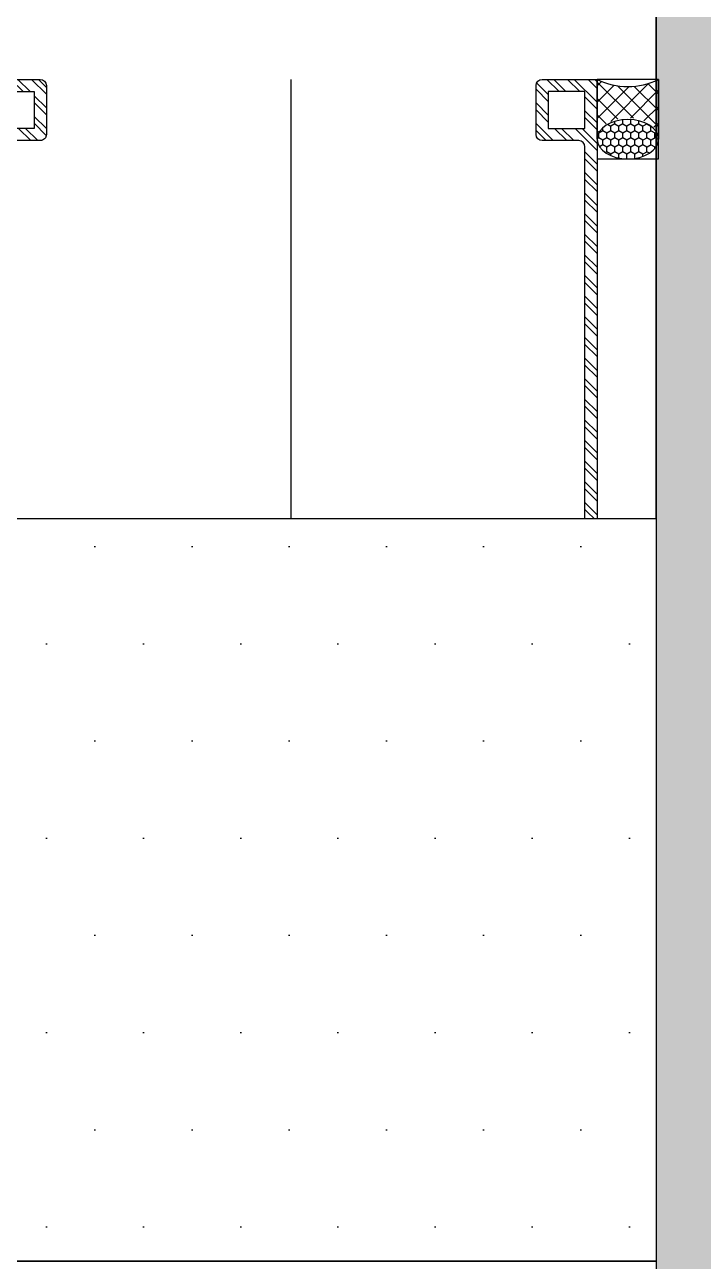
# Model space of a CAD drawing. Header units: millimetres. Extents: x 663313 to 1226001, y 1431724 to 1620898.
# Drawn here: x 762004.4 to 762115.3, y 1520263.8 to 1520465.7 of the extents above; entities that cross this region are included whole.
import ezdxf

# ---------------------------------------------------------------- set-up
doc = ezdxf.new("R2010")
doc.units = ezdxf.units.MM
doc.set_wipeout_variables(frame=1)
doc.linetypes.add('XKITLINE00', pattern=[0])
for name, color, linetype in [('000 - CONCRETE_COL_HATCH_', 7, 'Continuous'), ('000 - CONCRETE_COL_WIPEOUT_', 7, 'Continuous'), ('000 - EXISTING_COLUMN_CUT_COLOR_5', 7, 'Continuous'), ('000 - EXISTING_CONCRETE_CUT_COLOR_5', 7, 'Continuous'), ('010 - ASPG_FLASHING_HATCH_', 7, 'Continuous'), ('010 - ASPG_FLASHING_MAIN_COLOR_2', 7, 'Continuous'), ('010 - ASPG_FLASHING_MAIN_COLOR_4', 7, 'Continuous'), ('010 - ASPG_FLASHING_WIPEOUT_', 7, 'Continuous'), ('010 - ASPG_FRAMING_CUT_COLOR_4', 7, 'Continuous'), ('010 - ASPG_FRAMING_HATCH_', 7, 'Continuous'), ('010 - ASPG_FRAMING_SUB_COLOR_2', 7, 'Continuous'), ('BR', 7, 'Continuous'), ('DIM', 7, 'Continuous')]:
    doc.layers.add(name, color=color, linetype=linetype)
doc.layers.add('010 - ASPG_FRAMING_DEF_SUB', color=7, linetype='Continuous', plot=False)
doc.layers.add('Part', color=7, linetype='Continuous', lineweight=0)

# ---------------------------------------------------------------- blocks, each defined once
blk = doc.blocks.new('C32')
at = {"layer": 'BR', "color": 7, "ltscale": 5}
blk.add_lwpolyline([(-0.1500000006053597, 0.3550000004761387), (0.1499999994412065, 0.3550000004761387), (0.1500000015366822, -0.3549999997194391), (-0.1499999992083758, -0.3549999996030238)], close=True, dxfattribs=at)
blk = doc.blocks.new('44')
at = {"layer": 'Part', "color": 7, "linetype": 'XKITLINE00', "lineweight": 0}
blk.add_line((31.45521706133127, 28.64062037679832), (31.45521706133127, 27.74062742677052), dxfattribs=at)
at = {"layer": 'Part', "color": 7, "lineweight": 0}
blk.add_lwpolyline([(31.33021711138986, 27.74062742677052), (31.33021711138986, 28.64162037684582), (31.45521706133127, 28.64162037684582), (31.45521376142256, 27.74062742677052), (31.33021711138986, 27.74062742677052)], dxfattribs=at)
blk = doc.blocks.new('*U5741')
at = {"color": 7}
blk.add_wipeout([(-150.0086437490536, -355.003651847132), (150.0086437490536, -355.003651847132), (150.00864374905362, 355.0036518471311), (-150.0086437490536, 355.0036518471311)], dxfattribs=at).dxf.layer = '000 - CONCRETE_COL_WIPEOUT_'
at = {"layer": '000 - CONCRETE_COL_HATCH_'}
h = blk.add_hatch(dxfattribs=at)
h.set_pattern_fill('AR-CONC', scale=0.5)
h.set_pattern_definition([(49.99999999999999, (-2.842170943040401e-14, -1.836864343324919e-14), (3.586300913003767, -0.3137606749129755), [0.375, -4.125]), (355, (-2.842170943040401e-14, -1.836864343324919e-14), (-0.693756668065, 3.760960668500059), [0.3, -3.3]), (100.45144446, (0.2988584049999758, -0.02614672000003242), (2.89254423363556, 3.447199954843147), [0.3187009599999997, -3.505710559999998]), (46.18420000000001, (-2.842170943040401e-14, 0.9999999999999817), (5.336206653357862, -0.8275964039653827), [0.5625, -6.1875]), (96.63563549, (0.444683724999976, 0.9310334649999946), (4.673309728371142, 4.870593003872752), [0.47805171, -5.258568799999999]), (351.1841639899999, (-2.842170943040401e-14, 0.9999999999999817), (4.673309725273866, 4.870593001349951), [0.45, -4.950000005]), (21, (0.4999999999999716, 0.7499999999999817), (2.984535260592308, -2.013094453326694), [0.375, -4.125]), (326.0000000000001, (0.4999999999999716, 0.7499999999999817), (1.216576659607909, 3.625750225234265), [0.3, -3.3]), (71.45144474, (0.7487112699999727, 0.582242129999979), (4.201111883649856, 1.612655764031769), [0.31870095, -3.50571056]), (37.50000000000001, (-2.842170943040401e-14, -1.836864343324919e-14), (0.06079927658645334, 1.664469269156557), [0, -3.26, 0, -3.35, 0, -3.3125]), (7.499999999999999, (-2.842170943040401e-14, -1.836864343324919e-14), (1.315347687210743, 1.972058559411801), [0, -1.91, 0, -3.185, 0, -1.2625]), (327.5, (-1.115000000000038, -1.836864343324919e-14), (2.669112180862045, -0.1127743586718988), [0, -1.25, 0, -3.9, 0, -5.175]), (317.5, (-1.615000000000038, -1.836864343324919e-14), (2.915930846711931, 0.5005249116615886), [0, -1.625, 0, -2.59, 0, -3.675])])
h.paths.add_polyline_path([(-150.0086437490536, -355.003651847132), (150.0086437490536, -355.003651847132), (150.0086437490536, 355.0036518471311), (-150.0086437490536, 355.0036518471311)])
at = {"layer": '000 - EXISTING_COLUMN_CUT_COLOR_5', "color": 7}
blk.add_lwpolyline([(-150.0086437490536, -355.003651847132), (150.0086437490536, -355.003651847132), (150.0086437490536, 355.0036518471311), (-150.0086437490536, 355.0036518471311)], close=True, dxfattribs=at)
blk = doc.blocks.new('W-1-PP18-ST_ENT4_REV00_20260531-225334_LOPF_PL')
at = {"layer": 'DIM', "color": 7}
blk.add_line((12794.36958116724, -1759.800270318985), (14169.62124830915, -1759.833749294281), dxfattribs=at)
at = {"color": 7, "xscale": 1000.000000000002, "yscale": 1000.000000000002, "zscale": 1000.000000000002, "rotation": 179.9986050943041}
blk.add_blockref('C32', (14319.62014979555, -1804.978961706161), dxfattribs=at)
at = {"color": 7, "xscale": 1000.000000000001, "yscale": 1000.000000000001, "zscale": 1000.000000000001, "rotation": 90}
blk.add_blockref('44', (41885.61977786256, -33213.90015912056), dxfattribs=at)
at = {"layer": '000 - EXISTING_CONCRETE_CUT_COLOR_5', "color": 7}
blk.add_blockref('*U5741', (14319.62014932989, -1804.978962084511), dxfattribs=at)
blk = doc.blocks.new('000_ASPG_TYP_FILES_FRAMING_EXTR_BREAKLINE_TYPE_2')
at = {"layer": '010 - ASPG_FRAMING_HATCH_', "transparency": 33554585}
h = blk.add_hatch(dxfattribs=at)
h.set_pattern_fill('ANSI32', scale=0.25)
h.set_pattern_definition([(45, (0, 0), (-1.683798022700467, 1.683798022700467), []), (45, (1.1225325, 0), (-1.683798022700467, 1.683798022700467), [])])
h.paths.add_polyline_path([(131.0000000002328, 91.00000000058208, 0.4142135623730951), (132.0000000003492, 90.00000000046566), (140.0000000002328, 90.00000000046566, 0.4142135623730951), (141.0000000002328, 91.00000000046566), (141.0000000002328, 100.0000000004657), (2.000000000465661, 100.0000000004657), (2.000000000465661, 125.0000000004657), (4.656612873077393e-10, 125.0000000004657), (4.656612873077393e-10, 99.00000000046566, 0.4142135623730951), (1.000000000465661, 98.00000000046566), (63.00000000023283, 98.00000000046566, -0.414213562373093), (64.00000000023283, 97.00000000046566), (64.00000000023277, 3, -0.4142135623730951), (63.00000000023277, 2), (4.655476004700176e-10, 2), (-5.684341886080801e-14, 0), (141.0000000002328, -6.05359673500061e-09), (141.0000000002328, 8.99999999650754, 0.4142135623730951), (140.0000000002328, 9.99999999650754), (132.0000000003492, 9.99999999650754, 0.4142135623730951), (131.0000000002328, 8.999999996391125), (131.0000000002328, 3, -0.4142135623730951), (130.0000000002328, 2), (67.00000000034919, 2, -0.4142135623730951), (66.00000000023277, 3.000000000116415), (66.00000000023283, 97.00000000034925, -0.4142135623730951), (67.00000000034925, 98.00000000046566), (130.0000000002328, 98.00000000046566, -0.414213562373095), (131.0000000002328, 97.00000000046566)])
h.paths.add_polyline_path([(133.0000000002328, 92.00000000372529), (133.0000000002328, 98.00000000046566), (139.0000000004657, 98.00000000046566), (139.0000000004657, 92.00000000372529)], flags=16)
h.paths.add_polyline_path([(133.0000000002328, 7.999999996740371), (139.0000000004656, 7.999999996740371), (139.0000000004656, 2), (133.0000000002328, 2)], flags=16)
at = {"layer": '010 - ASPG_FRAMING_HATCH_'}
h = blk.add_hatch(dxfattribs=at)
h.set_pattern_fill('ANSI37', scale=0.5954980955866349, angle=-90.00000000000001)
h.set_pattern_definition([(314.9999999999999, (1257419.492862034, -519971.6224064051), (1.336931354494228, 1.336931354494224), []), (44.99999999999984, (1257419.492862034, -519971.6224064051), (-1.336931354494223, 1.336931354494228), [])])
edge = h.paths.add_edge_path()
edge.add_ellipse((57.77220869682924, 105.0000000013979), major_axis=(-3.509070088518285e-14, -4.999999999272404), ratio=0.6444816938462435, start_angle=0, end_angle=180)
edge.add_line((57.7722086968293, 110.0000000004666), (62.00000000013239, 110.0000000004666))
edge.add_arc((62.00000000012511, 110.3000000005204), 0.3000000000538421, -89.99999999861039, -1.389609784768862e-09)
edge.add_line((62.30000000017895, 110.3000000005131), (62.30000000017895, 111.0000000004666))
edge.add_line((62.30000000017895, 111.0000000004666), (61.80000000017895, 111.5000000006994))
edge.add_line((61.80000000017895, 111.5000000006994), (62.30000000017895, 112.0000000004666))
edge.add_line((62.3000000001789, 112.0000000004666), (61.8000000001789, 112.5000000006994))
edge.add_line((61.8000000001789, 112.5000000006994), (62.3000000001789, 113.0000000004666))
edge.add_line((62.3000000001789, 113.0000000004666), (61.8000000001789, 113.5000000004666))
edge.add_line((61.8000000001789, 113.5000000004666), (62.3000000001789, 114.0000000004666))
edge.add_line((62.3000000001789, 114.0000000004666), (62.3000000001789, 115.0000000004666))
edge.add_line((62.3000000001789, 115.0000000004666), (63.30000000006248, 115.0000000004666))
edge.add_line((63.30000000006248, 115.0000000004666), (63.80000000006248, 115.5000000004666))
edge.add_line((63.80000000006248, 115.5000000004666), (64.30000000006248, 115.0000000004666))
edge.add_line((64.30000000006248, 115.0000000004666), (64.80000000006248, 115.5000000004666))
edge.add_line((64.80000000006248, 115.5000000004666), (65.30000000006248, 115.0000000004666))
edge.add_line((65.30000000006248, 115.0000000004666), (65.80000000006248, 115.5000000004666))
edge.add_line((65.80000000006248, 115.5000000004666), (66.3000000001789, 115.0000000004666))
edge.add_line((66.3000000001789, 115.0000000004666), (67.00000000013233, 115.0000000004666))
edge.add_arc((67.00000000009595, 115.3000000004331), 0.2999999999665306, -89.99999999305201, 1.528565674358258e-08)
edge.add_line((67.30000000006248, 115.3000000005131), (67.30017822621585, 110.0000000004666))
edge.add_arc((77.20009572428614, 105.0000000011651), 11.09091368921486, 153.2037265686182, 206.7962734313818)
edge.add_line((67.30017822621585, 100.0000000018636), (57.77220869682924, 100.0000000018636))
h = blk.add_hatch(dxfattribs=at)
h.set_pattern_fill('ANSI37', scale=0.5954980955866349, angle=-90.00000000000001)
h.set_pattern_definition([(314.9999999999999, (1257419.192862035, -519973.9224064052), (1.336931354494228, 1.336931354494224), []), (44.99999999999984, (1257419.192862035, -519973.9224064052), (-1.336931354494223, 1.336931354494228), [])])
edge = h.paths.add_edge_path()
edge.add_ellipse((11.52796953045714, 105.0000000013979), major_axis=(-3.510345640540481e-14, -4.999999999272404), ratio=0.6444816938462435, start_angle=180, end_angle=360, ccw=False)
edge.add_line((11.52796953045714, 110.0000000004666), (2.000000001098726, 110.0000000004666))
edge.add_arc((-7.899917496811156, 105.0000000013979), 11.09091368915029, -26.79627343179601, 26.796273430967574, ccw=False)
edge.add_line((2.000000001070532, 100.0000000018636), (11.52796953042895, 100.0000000018636))
h = blk.add_hatch(dxfattribs=at)
h.set_pattern_fill('HONEY', scale=0.238199238234654, angle=-90.00000000000001)
h.set_pattern_definition([(270, (1257419.442484037, -519993.9224064052), (0.6549599250656583, -1.134423872092541), [0.7562825813950264, -1.512565162790053]), (29.99999999999978, (1257419.442484037, -519993.9224064052), (0.6549599293588203, 1.134423869613882), [0.7562825813950257, -1.512565162790051]), (329.9999999999998, (1257419.442484037, -519993.9224064052), (1.309919854424478, -2.478657937293614e-09), [-1.512565162790051, 0.7562825813950254])])
edge = h.paths.add_edge_path()
edge.add_ellipse((11.77759153230824, 105.0000000014043), major_axis=(-3.509070088518285e-14, -4.999999999272404), ratio=0.6444816938462435, start_angle=0, end_angle=360, ccw=False)
h = blk.add_hatch(dxfattribs=at)
h.set_pattern_fill('HONEY', scale=0.238199238234654, angle=-90.00000000000001)
h.set_pattern_definition([(270, (1257419.243240032, -519991.6224064051), (0.6549599250656583, -1.134423872092541), [0.7562825813950264, -1.512565162790053]), (29.99999999999978, (1257419.243240032, -519991.6224064051), (0.6549599293588203, 1.134423869613882), [0.7562825813950257, -1.512565162790051]), (329.9999999999998, (1257419.243240032, -519991.6224064051), (1.309919854424478, -2.478657937293614e-09), [-1.512565162790051, 0.7562825813950254])])
edge = h.paths.add_edge_path()
edge.add_ellipse((57.5225866949782, 105.0000000013979), major_axis=(-3.509070088518285e-14, -4.999999999272404), ratio=0.6444816938462435, start_angle=0, end_angle=360)
at = {"color": 7}
blk.add_point((141.0000000002328, 100.0000000004657), dxfattribs=at)
at = {"layer": '010 - ASPG_FRAMING_CUT_COLOR_4', "color": 7}
blk.add_lwpolyline([(-5.684341886080801e-14, 0), (4.656044438888784e-10, 2), (63.00000000023277, 2, 0.4142135623730951), (64.00000000023277, 3), (64.00000000023283, 97.00000000046566, 0.4142135623730951), (63.00000000023283, 98.00000000046566), (1.000000000465661, 98.00000000046566, -0.4142135623730951), (4.656612873077393e-10, 99.00000000046566), (4.656612873077393e-10, 125.0000000004657), (2.000000000465661, 125.0000000004657), (2.000000000465661, 100.0000000004657), (141.0000000002328, 100.0000000004657), (141.0000000002328, 91.00000000046566, -0.4142135623730951), (140.0000000002328, 90.00000000046566), (132.0000000004657, 90.00000000046566, -0.414213562373095), (131.0000000002328, 91.00000000046566), (131.0000000002328, 97.00000000046566, 0.4142135623730951), (130.0000000002328, 98.00000000046566), (67.00000000046566, 98.00000000046566, 0.4142135623730951), (66.00000000023283, 97.00000000046566), (66.00000000023277, 3, 0.4142135623730951), (67.0000000004656, 2), (130.0000000002328, 2, 0.4142135623730951), (131.0000000002328, 3), (131.0000000002328, 8.99999999650754, -0.414213562373095), (132.0000000004656, 9.99999999650754), (140.0000000002328, 9.99999999650754, -0.4142135623730951), (141.0000000002328, 8.99999999650754), (141.0000000002328, 0)], format="xyb", close=True, dxfattribs=at)
for points in [[(139.0000000004657, 98.00000000046566), (139.0000000004657, 92.00000000372529), (133.0000000002328, 92.00000000372529), (133.0000000002328, 98.00000000046566)], [(139.0000000004656, 2), (139.0000000004656, 7.999999996740371), (133.0000000002328, 7.999999996740371), (133.0000000002328, 2)]]:
    blk.add_lwpolyline(points, close=True, dxfattribs=at)
at = {"layer": '010 - ASPG_FRAMING_DEF_SUB', "color": 7, "transparency": 33554457}
blk.add_line((4.656044438888784e-10, 50.00000000023283), (141.0000000002329, 50.00000000023283), dxfattribs=at)
for points in [[(54.30017822621591, 100.0000000018636), (67.30017822621585, 100.0000000018636), (67.30017822621585, 115.5000000004666), (54.30017822621585, 115.5000000004666)], [(2.000000001070532, 100.0000000018636), (15.00000000107053, 100.0000000018699), (15.00000000107053, 110.0000000006767), (2.000000001070532, 110.0000000006703)]]:
    blk.add_lwpolyline(points, close=True, dxfattribs=at)
at = {"layer": '010 - ASPG_FRAMING_SUB_COLOR_2', "color": 7}
for points in [[(57.5225866949782, 100.0000000018636), (67.30017822621585, 100.0000000018636, -0.2381992382621886), (67.30017822621585, 110.0000000004666), (67.30000000006248, 115.3000000005131, -0.4142135624157165), (67.00000000013233, 115.0000000004666), (66.3000000001789, 115.0000000004666), (65.80000000006248, 115.5000000004666), (65.30000000006248, 115.0000000004666), (64.80000000006248, 115.5000000004666), (64.30000000006248, 115.0000000004666), (63.80000000006248, 115.5000000004666), (63.30000000006248, 115.0000000004666), (62.3000000001789, 115.0000000004666), (62.3000000001789, 114.0000000004666), (61.8000000001789, 113.5000000004666), (62.3000000001789, 113.0000000004666), (61.8000000001789, 112.5000000006994), (62.3000000001789, 112.0000000004666), (61.80000000017895, 111.5000000006994), (62.30000000017895, 111.0000000004666), (62.30000000017895, 110.3000000005131, -0.414213562358888), (62.00000000013239, 110.0000000004666), (57.5225866949782, 110.0000000004666)], [(11.77759153219182, 100.0000000018699), (2.000000001070532, 100.0000000018636, 0.2381992382621886), (2.000000001070532, 110.0000000004666), (11.77759153219182, 110.0000000004729)]]:
    blk.add_lwpolyline(points, format="xyb", dxfattribs=at)
at = {"layer": '010 - ASPG_FRAMING_SUB_COLOR_2', "color": 7, "extrusion": (0, 0, -1)}
blk.add_ellipse((11.77759153230824, 105.0000000014043), major_axis=(-3.509070088518285e-14, -4.999999999272404), ratio=0.6444816938462435, dxfattribs=at)
at = {"layer": '010 - ASPG_FRAMING_SUB_COLOR_2', "color": 7}
blk.add_ellipse((57.5225866949782, 105.0000000013979), major_axis=(-3.509070088518285e-14, -4.999999999272404), ratio=0.6444816938462435, dxfattribs=at)
blk = doc.blocks.new('*U5669')
at = {"color": 7, "rotation": 89.99999999999999}
blk.add_blockref('000_ASPG_TYP_FILES_FRAMING_EXTR_BREAKLINE_TYPE_2', (575, 3.471782861197426e-10), dxfattribs=at)
blk = doc.blocks.new('W-1-PP18-ST_ENT4_REV00_20260604-235409_LOPF_ASPG_')
at = {"color": 7}
blk.add_blockref('*U5669', (13585.00000000047, -1709.999999999767), dxfattribs=at)
blk = doc.blocks.new('*U5639')
at = {"color": 7}
blk.add_wipeout([(0, -52.0000000001005), (584.611507675665, -52.0000000001005), (584.611507675665, -297.99999999998073), (0, -297.99999999998073)], dxfattribs=at).dxf.layer = '010 - ASPG_FLASHING_WIPEOUT_'
at = {"layer": '010 - ASPG_FLASHING_HATCH_'}
h = blk.add_hatch(dxfattribs=at)
h.set_pattern_fill('DOTS', scale=0.5)
h.set_pattern_definition([(0, (0, 0), (19.84375, 39.6875), [0, -39.6875])])
h.paths.add_polyline_path([(0, -52), (584.6115076758433, -52), (584.6115076758433, -298), (1.094595811627281e-16, -298)])
at = {"layer": '010 - ASPG_FLASHING_MAIN_COLOR_2', "color": 7}
blk.add_lwpolyline([(0, -52), (584.6115076758433, -52), (584.6115076758433, -298), (1.094595811627281e-16, -298)], close=True, dxfattribs=at)
at = {"color": 7}
blk.add_wipeout([(0, 69.29999999994834), (584.6115076756641, 69.29999999994834), (584.6115076756641, -51.99999999999727), (0, -51.99999999999727)], dxfattribs=at).dxf.layer = '010 - ASPG_FLASHING_WIPEOUT_'
at = {"layer": '010 - ASPG_FLASHING_HATCH_'}
h = blk.add_hatch(dxfattribs=at)
h.set_pattern_fill('DOTS', scale=0.2)
h.set_pattern_definition([(0, (0, 0), (7.9375, 15.875), [0, -15.875])])
h.paths.add_polyline_path([(-2.8421709430404e-14, 69.29999999999998), (584.6115076758433, 69.29999999999998), (584.6115076758433, -52.00000000000001), (3.155443620884047e-30, -52.00000000000001)])
at = {"layer": '010 - ASPG_FLASHING_MAIN_COLOR_4', "color": 7}
blk.add_lwpolyline([(-2.8421709430404e-14, 69.29999999999998), (584.6115076758433, 69.29999999999998), (584.6115076758433, -52.00000000000001), (3.155443620884047e-30, -52.00000000000001)], close=True, dxfattribs=at)
blk = doc.blocks.new('W-1-PP18-ST_ENT4_REV00_20260617-033902_ASPG_FLASHING')
at = {"color": 7}
blk.add_blockref('*U5639', (13585.00000000047, -1710), dxfattribs=at)
blk = doc.blocks.new('A$C804f1957')
at = {"layer": '010 - ASPG_FRAMING_HATCH_'}
h = blk.add_hatch(dxfattribs=at)
h.set_pattern_fill('ANSI37', scale=0.5954980955866349, angle=-180)
h.set_pattern_definition([(224.9999999999999, (-520963.4952325249, -1255924.760480584), (1.336931354494223, -1.336931354494228), []), (314.9999999999998, (-520963.4952325249, -1255924.760480584), (1.336931354494228, 1.336931354494223), [])])
edge = h.paths.add_edge_path()
edge.add_ellipse((-3.47203047061339, 4.999999999527745), major_axis=(-3.713216452909527e-14, -4.999999999272404), ratio=0.6444816938462435, start_angle=180, end_angle=360, ccw=False)
edge.add_line((-3.47203047061339, 9.999999998596422), (-12.99999999997181, 9.999999998596422))
edge.add_arc((-22.89991749788169, 4.999999999527745), 11.09091368915029, -26.79627343179601, 26.796273430967574, ccw=False)
edge.add_line((-13, -6.59383658785373e-12), (-3.472030470641585, -6.59383658785373e-12))
h = blk.add_hatch(dxfattribs=at)
h.set_pattern_fill('HONEY', scale=0.238199238234654, angle=-180)
h.set_pattern_definition([(180, (-520983.4952325249, -1255925.010102585), (-1.134423872092541, -0.654959925065658), [0.7562825813950264, -1.512565162790053]), (299.9999999999998, (-520983.4952325249, -1255925.010102585), (1.134423869613882, -0.6549599293588205), [0.7562825813950258, -1.512565162790052]), (239.9999999999997, (-520983.4952325249, -1255925.010102585), (-2.478658177921988e-09, -1.309919854424478), [-1.51256516279005, 0.7562825813950251])])
edge = h.paths.add_edge_path()
edge.add_ellipse((-3.222408468762296, 4.999999999534339), major_axis=(-3.71194090088733e-14, -4.999999999272404), ratio=0.6444816938462435, start_angle=0, end_angle=360, ccw=False)
at = {"layer": '010 - ASPG_FRAMING_DEF_SUB', "color": 7, "transparency": 33554457}
blk.add_lwpolyline([(-13, -6.59383658785373e-12), (0, 0), (0, 9.999999998806743), (-13, 9.99999999880015)], close=True, dxfattribs=at)
at = {"layer": '010 - ASPG_FRAMING_SUB_COLOR_2', "color": 7}
blk.add_lwpolyline([(-3.222408468878712, 0), (-13, -6.59383658785373e-12, 0.2381992382621886), (-13, 9.999999998596422), (-3.222408468878712, 9.999999998603016)], format="xyb", dxfattribs=at)
at = {"layer": '010 - ASPG_FRAMING_SUB_COLOR_2', "color": 7, "extrusion": (0, 0, -1)}
blk.add_ellipse((-3.222408468762296, 4.999999999534339), major_axis=(-3.71194090088733e-14, -4.999999999272404), ratio=0.6444816938462435, dxfattribs=at)
blk = doc.blocks.new('A$C8d0cc7e6')
at = {"color": 7, "rotation": 270}
blk.add_blockref('A$C804f1957', (0, -13), dxfattribs=at)

msp = doc.modelspace()

# ---------------------------------------------------------------- block references
at = {"layer": 'DIM', "color": 7}
msp.add_blockref('W-1-PP18-ST_ENT4_REV00_20260531-225334_LOPF_PL', (747937.9498508666, 1522025.785729408), dxfattribs=at)

# ---------------------------------------------------------------- next in the draw order: block references
at = {"color": 7}
msp.add_blockref('W-1-PP18-ST_ENT4_REV00_20260604-235409_LOPF_ASPG_', (747937.9498508666, 1522025.785729408), dxfattribs=at)

# ---------------------------------------------------------------- next in the draw order: block references
msp.add_blockref('A$C8d0cc7e6', (762097.949850867, 1520456.785729409), dxfattribs=at)

# ---------------------------------------------------------------- next in the draw order: block references
msp.add_blockref('W-1-PP18-ST_ENT4_REV00_20260617-033902_ASPG_FLASHING', (747937.9498508666, 1522025.785729408), dxfattribs=at)

doc.saveas('drawing.dxf')
